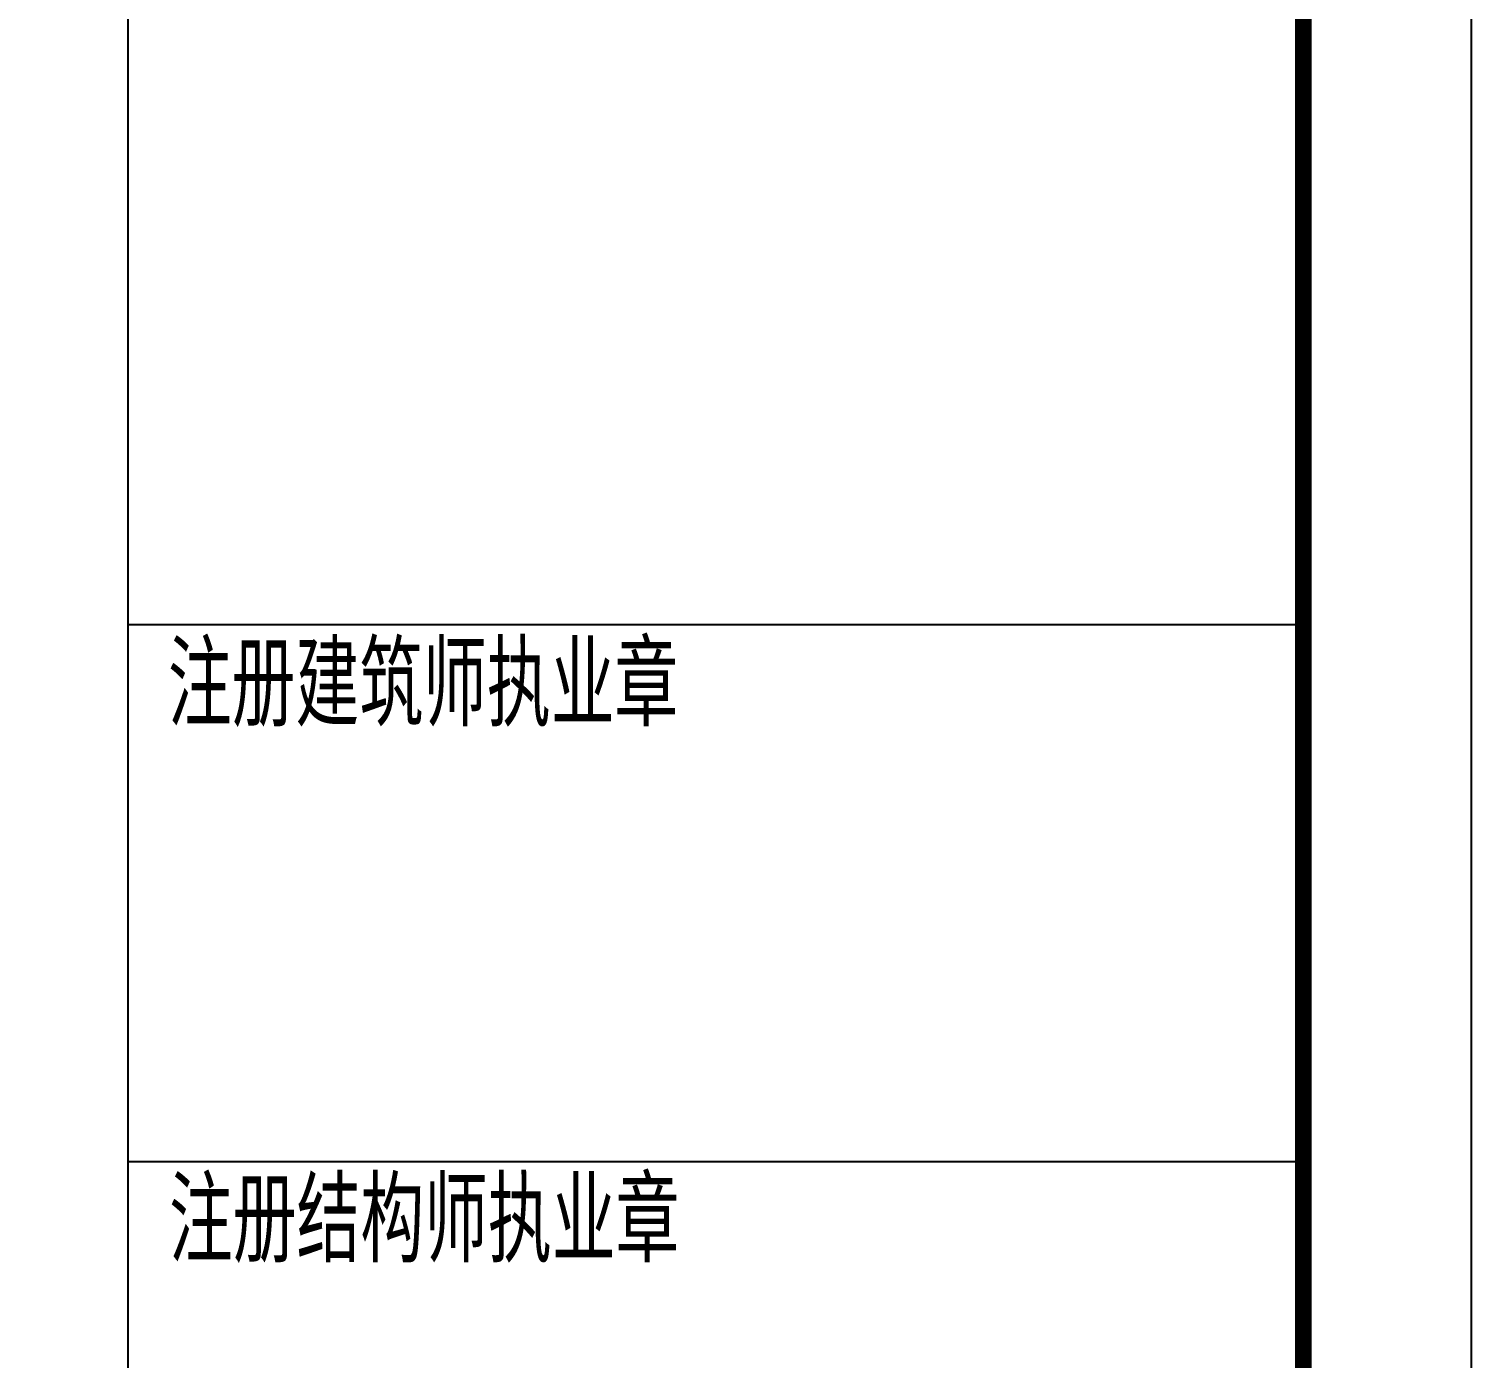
# Model space of a CAD drawing. Extents: x -144902 to 588294, y -160863 to 65494.
# Drawn here: x 55109 to 63700, y 49654 to 57574 of the extents above; entities that cross this region are included whole.
import ezdxf
from ezdxf.enums import TextEntityAlignment as Align

# ---------------------------------------------------------------- set-up
doc = ezdxf.new("R2010")
doc.units = 0
doc.header["$LTSCALE"] = 100
for name, color, linetype in [('1508', 2, 'CONTINUOUS'), ('PUB_TITLE', 4, 'CONTINUOUS'), ('tk', 7, 'CONTINUOUS')]:
    doc.layers.add(name, color=color, linetype=linetype)
doc.styles.add('HZTXT2', font='tssdeng.shx', dxfattribs={"width": 0.7, "bigfont": 'tssdchn.shx'})

# ---------------------------------------------------------------- blocks, each defined once
blk = doc.blocks.new('A1tk')
at = {"layer": 'PUB_TITLE'}
for p, q in [((76100, 47931.8), (83100, 47931.8)), ((76100, 47931.8), (83100, 47931.8)), ((76100, 44731.8), (83100, 44731.8))]:
    blk.add_line(p, q, dxfattribs=at)
at = {"layer": 'tk'}
blk.add_line((76100, 1000), (76100, 58400), dxfattribs=at)
at = {"layer": 'tk', "color": 5}
blk.add_lwpolyline([(0, 0), (0, 59400), (84100, 59400), (84100, 0)], close=True, dxfattribs=at)
at = {"layer": 'tk', "const_width": 100}
blk.add_lwpolyline([(2500, 1000), (83100, 1000), (83100, 58400), (2500, 58400)], close=True, dxfattribs=at)
at = {"layer": 'PUB_TITLE', "style": 'HZTXT2', "width": 0.8}
for s, p in [('注册建筑师执业章', (77857, 47601.6)), ('注册结构师执业章', (77863.3, 44408.6))]:
    blk.add_text(s, height=500, dxfattribs=at).set_placement(p, align=Align.MIDDLE)

msp = doc.modelspace()

# ---------------------------------------------------------------- block references
at = {"layer": '1508'}
msp.add_blockref('A1tk', (-20399.668, 6094.074), dxfattribs=at)

doc.saveas('drawing.dxf')
